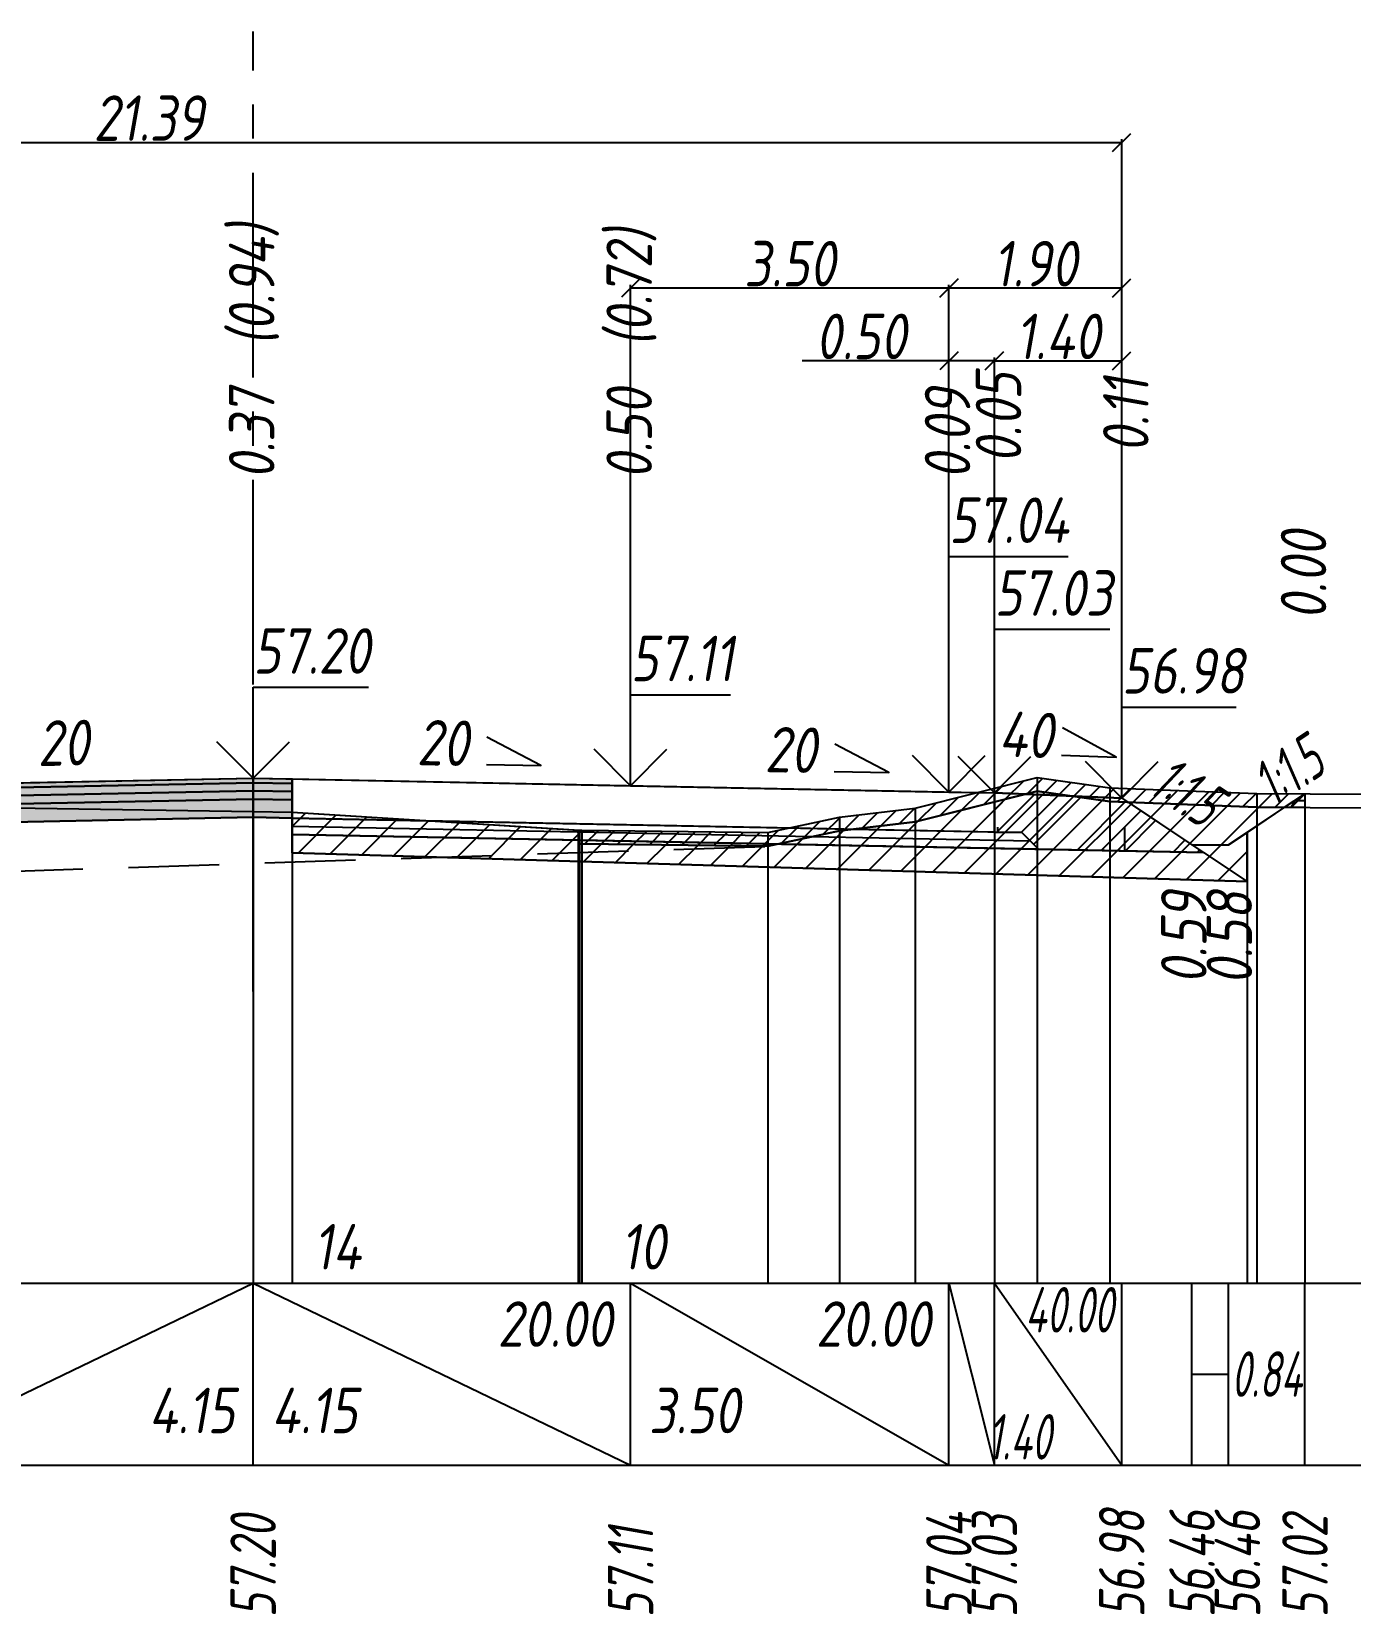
# Model space of a CAD drawing. Extents: x -717 to 1451, y -133302 to 233.
# Drawn here: x 163.4 to 235.9, y -78263.2 to -78176.2 of the extents above; entities that cross this region are included whole.
import ezdxf
from ezdxf.enums import TextEntityAlignment as Align

# ---------------------------------------------------------------- set-up
doc = ezdxf.new("R2010")
doc.units = 0
doc.linetypes.add('осевая2', pattern=[1.125, 0.75, -0.125, 0.125, -0.125])
doc.linetypes.add('штриховая', pattern=[0.75, 0.5, -0.25])
for name, color, linetype in [('Интерполированный поперечник', 2, 'Continuous'), ('Код_514', 1, 'Continuous'), ('Контур_0', 7, 'Continuous'), ('Контур_2521', 7, 'Continuous'), ('Контур_2564', 7, 'Continuous'), ('Контур_2660', 7, 'Continuous'), ('Контур_2665', 7, 'Continuous'), ('Контур_400', 7, 'Continuous'), ('Контур_508', 7, 'Continuous'), ('Контур_512', 7, 'Continuous'), ('Контур_513', 7, 'Continuous'), ('Красный поперечник', 1, 'Continuous'), ('Объём_2501', 7, 'Continuous'), ('Объём_2564', 7, 'Continuous'), ('Объём_2650', 7, 'Continuous'), ('Объём_2660', 7, 'Continuous'), ('Объём_2661', 7, 'Continuous'), ('Объём_2662', 7, 'Continuous'), ('Объём_2663', 7, 'Continuous'), ('Объём_2664', 7, 'Continuous'), ('Объём_2665', 7, 'Continuous'), ('Объём_2666', 7, 'Continuous'), ('Объём_2753', 7, 'Continuous'), ('Ось', 1, 'осевая2'), ('Откосы', 7, 'Continuous'), ('Отметки покрытия', 7, 'Continuous'), ('Рабочие отметки', 7, 'Continuous'), ('Рабочие отметки доп.', 7, 'Continuous'), ('Слои выравнивания', 7, 'Continuous'), ('Таблица', 7, 'Continuous'), ('Уклоны проезжей части', 7, 'Continuous'), ('Черный поперечник', 3, 'Continuous')]:
    doc.layers.add(name, color=color, linetype=linetype)
for name, color, linetype, true_color in [('Контур_2540', 2, 'Continuous', 0xffff00), ('Контур_2560', 2, 'Continuous', 0xffff00), ('Контур_2561', 7, 'Continuous', 0xff8040), ('Контур_2562', 3, 'Continuous', 0x00ff00), ('Контур_2563', 7, 'Continuous', 0xff8000), ('Контур_2570', 7, 'Continuous', 0x80ff00), ('Контур_2725', 7, 'Continuous', 0x323232), ('Контур_2736', 4, 'Continuous', 0x00ffff), ('Контур_2760', 7, 'Continuous', 0x323232), ('Контур_2761', 7, 'Continuous', 0x323232), ('Контур_2762', 7, 'Continuous', 0x323232), ('Контур_2763', 7, 'Continuous', 0x323232), ('Контур_402', 7, 'Continuous', 0xff6464), ('Контур_703', 4, 'Continuous', 0x00ffff), ('Контур_707', 4, 'Continuous', 0x00ffff), ('Контур_720', 131, 'Continuous', 0xaaffff), ('Объём_2500', 7, 'Continuous', 0xc0c0c0), ('Объём_2520', 7, 'Continuous', 0x80ffff), ('Объём_2540', 2, 'Continuous', 0xffff00), ('Объём_2560', 2, 'Continuous', 0xffff00), ('Объём_2561', 7, 'Continuous', 0xff8040), ('Объём_2562', 3, 'Continuous', 0x00ff00), ('Объём_2563', 7, 'Continuous', 0xff8000), ('Объём_2570', 7, 'Continuous', 0x80ff00), ('Объём_2580', 3, 'Continuous', 0x00ff00), ('Объём_2600', 7, 'Continuous', 0x808000), ('Объём_2746', 2, 'Continuous', 0xffff00)]:
    doc.layers.add(name, color=color, linetype=linetype, true_color=true_color)
doc.styles.get("Standard").update_dxf_attribs({"font": 'txt', "height": 2.5})
doc.styles.add('М', font='romand.shx', dxfattribs={"width": 0.8, "oblique": 10, "height": 2.5})
doc.dimstyles.get("Standard").update_dxf_attribs({"dimtxt": 0.18, "dimasz": 0.18, "dimexe": 0.18, "dimexo": 0.0625, "dimgap": 0.09, "dimtad": 0, "dimtih": 1, "dimtoh": 1, "dimdec": 4, "dimzin": 0, "dimdsep": 46, "dimtxsty": 'Standard', "dimcen": 0.09, "dimadec": 0, "dimazin": 0, "dimtfac": 1, "dimtdec": 4, "dimtofl": 0, "dimtmove": 0, "dimatfit": 3, "dimfxl": 1, "dimtolj": 1, "dimtzin": 0, "dimarcsym": 0})

# ---------------------------------------------------------------- blocks, each defined once
blk = doc.blocks.new('_Oblique')
at = {"color": 0, "linetype": 'ByBlock', "lineweight": -2}
blk.add_line((-0.5, -0.5), (0.5, 0.5), dxfattribs=at)
blk = doc.blocks.new('*D3181')
at = {"color": 0, "lineweight": -2, "transparency": 16777216}
for p, q in [((216.346, -78218.059), (216.346, -78194.127)), ((216.346, -78194.307), (223.346, -78194.307)), ((223.346, -78218.339), (223.346, -78194.127))]:
    blk.add_line(p, q, dxfattribs=at)
at = {"layer": 'Defpoints', "color": 0, "transparency": 16777216}
for p in [(223.346, -78194.307), (216.346, -78218.122), (223.346, -78218.402)]:
    blk.add_point(p, dxfattribs=at)
at = {"color": 0, "lineweight": -2, "transparency": 16777216, "rotation": 180}
blk.add_blockref('_Oblique', (216.346, -78194.307), dxfattribs=at)
at = {"color": 0, "lineweight": -2, "transparency": 16777216}
blk.add_blockref('_Oblique', (223.346, -78194.307), dxfattribs=at)
at = {"color": 0, "transparency": 16777216, "insert": (219.846, -78192.967), "char_height": 2.5, "width": 0.69, "attachment_point": 5, "style": 'М'}
blk.add_mtext('\\A1;1.40', dxfattribs=at)
blk = doc.blocks.new('*D3183')
at = {"color": 0, "lineweight": -2, "transparency": 16777216}
for p, q in [((213.846, -78194.307), (205.784, -78194.307)), ((213.846, -78218.009), (213.846, -78194.127)), ((216.346, -78194.307), (213.846, -78194.307)), ((216.346, -78218.059), (216.346, -78194.127))]:
    blk.add_line(p, q, dxfattribs=at)
at = {"layer": 'Defpoints', "color": 0, "transparency": 16777216}
for p in [(216.346, -78194.307), (213.846, -78218.072), (216.346, -78218.122)]:
    blk.add_point(p, dxfattribs=at)
at = {"color": 0, "lineweight": -2, "transparency": 16777216, "rotation": 180}
blk.add_blockref('_Oblique', (213.846, -78194.307), dxfattribs=at)
at = {"color": 0, "lineweight": -2, "transparency": 16777216}
blk.add_blockref('_Oblique', (216.346, -78194.307), dxfattribs=at)
at = {"color": 0, "transparency": 16777216, "insert": (209.011, -78192.967), "char_height": 2.5, "width": 0.72, "attachment_point": 5, "style": 'М'}
blk.add_mtext('\\A1;0.50', dxfattribs=at)
blk = doc.blocks.new('*D3185')
at = {"color": 0, "lineweight": -2, "transparency": 16777216}
for p, q in [((196.346, -78217.659), (196.346, -78190.127)), ((213.846, -78190.307), (196.346, -78190.307)), ((213.846, -78218.009), (213.846, -78190.127))]:
    blk.add_line(p, q, dxfattribs=at)
at = {"layer": 'Defpoints', "color": 0, "transparency": 16777216}
for p in [(196.346, -78190.307), (196.346, -78217.722), (213.846, -78218.072)]:
    blk.add_point(p, dxfattribs=at)
at = {"color": 0, "lineweight": -2, "transparency": 16777216, "rotation": 180}
blk.add_blockref('_Oblique', (196.346, -78190.307), dxfattribs=at)
at = {"color": 0, "lineweight": -2, "transparency": 16777216}
blk.add_blockref('_Oblique', (213.846, -78190.307), dxfattribs=at)
at = {"color": 0, "transparency": 16777216, "insert": (205.096, -78188.967), "char_height": 2.5, "width": 0.75, "attachment_point": 5, "style": 'М'}
blk.add_mtext('\\A1;3.50', dxfattribs=at)
blk = doc.blocks.new('*D3186')
at = {"color": 0, "lineweight": -2, "transparency": 16777216}
for p, q in [((213.846, -78218.009), (213.846, -78190.127)), ((223.346, -78190.307), (213.846, -78190.307)), ((223.346, -78218.339), (223.346, -78190.127))]:
    blk.add_line(p, q, dxfattribs=at)
at = {"layer": 'Defpoints', "color": 0, "transparency": 16777216}
for p in [(213.846, -78190.307), (213.846, -78218.072), (223.346, -78218.402)]:
    blk.add_point(p, dxfattribs=at)
at = {"color": 0, "lineweight": -2, "transparency": 16777216, "rotation": 180}
blk.add_blockref('_Oblique', (213.846, -78190.307), dxfattribs=at)
at = {"color": 0, "lineweight": -2, "transparency": 16777216}
blk.add_blockref('_Oblique', (223.346, -78190.307), dxfattribs=at)
at = {"color": 0, "transparency": 16777216, "insert": (218.596, -78188.967), "char_height": 2.5, "width": 0.69, "attachment_point": 5, "style": 'М'}
blk.add_mtext('\\A1;1.90', dxfattribs=at)
blk = doc.blocks.new('*D3188')
at = {"color": 0, "lineweight": -2, "transparency": 16777216}
for p, q in [((116.373, -78218.551), (116.373, -78182.127)), ((223.346, -78218.339), (223.346, -78182.127)), ((116.373, -78182.307), (223.346, -78182.307))]:
    blk.add_line(p, q, dxfattribs=at)
at = {"layer": 'Defpoints', "color": 0, "transparency": 16777216}
for p in [(223.346, -78182.307), (116.373, -78218.614), (223.346, -78218.402)]:
    blk.add_point(p, dxfattribs=at)
at = {"color": 0, "lineweight": -2, "transparency": 16777216, "rotation": 180}
blk.add_blockref('_Oblique', (116.373, -78182.307), dxfattribs=at)
at = {"color": 0, "lineweight": -2, "transparency": 16777216}
blk.add_blockref('_Oblique', (223.346, -78182.307), dxfattribs=at)
at = {"color": 0, "transparency": 16777216, "insert": (169.86, -78180.967), "char_height": 2.5, "width": 0.9, "attachment_point": 5, "style": 'М'}
blk.add_mtext('\\A1;21.39', dxfattribs=at)

msp = doc.modelspace()

# ---------------------------------------------------------------- hatches: boundary and pattern name
at = {"transparency": 33554681}
h = msp.add_hatch(dxfattribs=at)
h.set_pattern_fill('ANGLE', color=256)
h.set_pattern_definition([(0, (0, 0), (0, 6.985), [5.08, -1.905]), (90, (0, 0), (-6.985, 4e-16), [5.08, -1.905])])
h.paths.add_polyline_path([(217.846, -78220.239), (216.346, -78220.209), (216.346, -78218.059), (223.346, -78218.339), (227.846, -78221.339), (218.765, -78221.157)])
at = {"layer": 'Объём_2563'}
h = msp.add_hatch(dxfattribs=at)
h.set_pattern_fill('ANSI31', color=256, scale=0.3)
h.paths.add_polyline_path([(217.846, -78220.239), (216.346, -78220.209), (216.346, -78218.059), (223.346, -78218.339), (227.846, -78221.339), (218.765, -78221.157)])
at = {"layer": 'Объём_2570'}
h = msp.add_hatch(dxfattribs=at)
h.set_pattern_fill('ANSI31', color=256, scale=0.2)
h.paths.add_polyline_path([(233.417, -78218.856), (230.768, -78218.841), (222.692, -78218.536), (218.697, -78217.968), (211.994, -78219.653), (207.834, -78220.14), (203.883, -78220.99), (193.66, -78220.862), (193.539, -78220.862), (193.539, -78220.112), (193.66, -78220.112), (203.883, -78220.24), (207.834, -78219.39), (211.994, -78218.903), (218.697, -78217.218), (222.692, -78217.786), (230.768, -78218.091), (233.417, -78218.106)])
at = {"layer": 'Объём_2600'}
h = msp.add_hatch(dxfattribs=at)
h.set_pattern_fill('ANSI31', color=6, scale=0.4)
h.paths.add_polyline_path([(230.238, -78220.225), (230.238, -78222.933), (177.737, -78221.358), (177.737, -78219.117), (193.539, -78220.112), (193.539, -78220.862), (193.66, -78220.862), (203.883, -78220.99), (207.834, -78220.14), (211.994, -78219.653), (218.697, -78217.968), (222.692, -78218.536), (230.768, -78218.841), (232.302, -78218.849)])
h = msp.add_hatch(dxfattribs=at)
h.set_pattern_fill('HONEY', color=5, scale=0.3)
h.paths.add_polyline_path([(232.302, -78218.849), (233.417, -78218.106), (233.417, -78218.856)])
at = {"layer": 'Слои выравнивания'}
for color, points in [(2, [(128.456, -78218.187), (128.484, -78218.186), (137.346, -78218.009), (152.825, -78217.7), (154.846, -78217.659), (156.104, -78217.634), (175.596, -78217.244), (175.596, -78217.494), (156.104, -78217.884), (154.846, -78217.909), (152.825, -78217.95), (137.346, -78218.259), (128.484, -78218.436), (128.456, -78218.437)]), (3, [(128.456, -78218.437), (128.484, -78218.436), (137.346, -78218.259), (152.825, -78217.95), (154.846, -78217.909), (156.104, -78217.884), (175.596, -78217.494), (175.596, -78217.944), (156.104, -78218.334), (154.846, -78218.359), (152.825, -78218.4), (137.346, -78218.709), (128.484, -78218.886), (128.456, -78218.887)]), (4, [(128.456, -78218.887), (128.484, -78218.886), (137.346, -78218.709), (152.825, -78218.4), (154.846, -78218.359), (156.104, -78218.334), (175.596, -78217.944), (175.596, -78218.394), (156.104, -78218.784), (154.846, -78218.809), (152.825, -78218.85), (137.346, -78219.159), (128.484, -78219.336), (128.456, -78219.337)]), (2, [(175.596, -78217.244), (177.737, -78217.287), (177.737, -78217.537), (175.596, -78217.494)]), (3, [(175.596, -78217.494), (177.737, -78217.537), (177.737, -78217.987), (175.596, -78217.944)]), (4, [(175.596, -78217.944), (177.737, -78217.987), (177.737, -78218.437), (175.596, -78218.394)]), (5, [(128.456, -78219.337), (128.484, -78219.336), (137.346, -78219.159), (152.825, -78218.85), (154.846, -78218.809), (156.104, -78218.784), (175.596, -78218.394), (175.596, -78219.394), (156.104, -78219.784), (154.846, -78219.809), (152.825, -78219.85), (137.346, -78220.159), (128.484, -78220.336), (128.456, -78220.337)]), (5, [(175.596, -78218.394), (177.737, -78218.437), (177.737, -78219.437), (175.596, -78219.394)])]:
    msp.add_hatch(color=color, dxfattribs=at).paths.add_polyline_path(points)

# ---------------------------------------------------------------- linework, layer by layer
at = {"layer": 'Интерполированный поперечник', "linetype": 'штриховая', "ltscale": 10, "flags": 128}
msp.add_lwpolyline([(93.781, -78224.637), (203.883, -78220.99)], dxfattribs=at)
at = {"layer": 'Код_514'}
for p, q in [((154.846, -78255), (175.596, -78245)), ((175.596, -78255), (175.596, -78245)), ((175.596, -78245), (196.346, -78255)), ((196.346, -78255), (196.346, -78245)), ((196.346, -78245), (213.846, -78255)), ((213.846, -78255), (213.846, -78245)), ((213.846, -78245), (216.346, -78255)), ((216.346, -78255), (216.346, -78245)), ((216.346, -78245), (223.346, -78255)), ((223.346, -78255), (223.346, -78245)), ((227.207, -78255), (227.207, -78245)), ((229.207, -78255), (229.207, -78245)), ((233.417, -78255), (233.417, -78245)), ((227.207, -78250), (229.207, -78250))]:
    msp.add_line(p, q, dxfattribs=at)
at = {"layer": 'Контур_0', "color": 18, "true_color": 0x000000, "flags": 128}
for points in [[(177.737, -78217.287), (216.346, -78218.059), (216.346, -78220.209), (177.737, -78219.437), (177.737, -78217.287), (177.737, -78217.287)], [(196.346, -78219.809), (217.846, -78220.239), (218.765, -78221.157), (177.737, -78220.337), (177.737, -78219.437), (196.346, -78219.809), (196.346, -78219.809)], [(216.346, -78220.209), (217.846, -78220.239), (218.765, -78221.157), (227.846, -78221.339)]]:
    msp.add_lwpolyline(points, dxfattribs=at)
at = {"layer": 'Контур_2521', "color": 18, "true_color": 0x000000, "flags": 128}
msp.add_lwpolyline([(177.737, -78219.887), (218.306, -78220.698)], dxfattribs=at)
at = {"layer": 'Контур_2540', "flags": 128}
msp.add_lwpolyline([(177.737, -78220.337), (227.846, -78221.339), (230.238, -78222.933), (177.737, -78221.358), (177.737, -78220.337), (177.737, -78220.337)], dxfattribs=at)
at = {"layer": 'Контур_2560', "flags": 128}
msp.add_lwpolyline([(216.346, -78218.059), (223.346, -78218.339), (223.346, -78218.339), (223.346, -78218.339)], dxfattribs=at)
at = {"layer": 'Контур_2561', "flags": 128}
msp.add_lwpolyline([(216.346, -78218.059), (216.346, -78218.059), (223.346, -78218.339), (223.346, -78218.339), (216.346, -78218.059)], dxfattribs=at)
at = {"layer": 'Контур_2562', "flags": 128}
msp.add_lwpolyline([(223.346, -78218.339), (223.346, -78218.339), (223.346, -78218.339), (223.346, -78218.339), (223.346, -78218.339)], dxfattribs=at)
at = {"layer": 'Контур_2563', "flags": 128}
msp.add_lwpolyline([(217.846, -78220.239), (216.346, -78220.209), (216.346, -78218.059), (223.346, -78218.339), (227.846, -78221.339), (218.765, -78221.157), (217.846, -78220.239), (217.846, -78220.239)], dxfattribs=at)
at = {"layer": 'Контур_2564', "flags": 128}
msp.add_lwpolyline([(216.346, -78218.059), (223.346, -78218.339)], dxfattribs=at)
at = {"layer": 'Контур_2570', "flags": 128}
msp.add_lwpolyline([(82.949, -78225.75), (93.781, -78225.387), (96.153, -78225.107), (96.153, -78225.107), (108.556, -78222.148), (108.678, -78222.129), (108.758, -78222.1), (108.758, -78221.35), (128.456, -78219.337), (152.825, -78218.734), (175.596, -78219.084), (177.737, -78219.117), (193.469, -78220.108), (193.539, -78220.112), (193.539, -78220.862), (193.66, -78220.862), (203.883, -78220.99), (207.834, -78220.14), (211.994, -78219.653), (218.697, -78217.968), (222.692, -78218.536), (230.768, -78218.841), (248.381, -78218.941), (258.417, -78218.541)], dxfattribs=at)
at = {"layer": 'Контур_2660', "flags": 128}
msp.add_lwpolyline([(177.737, -78221.358), (230.238, -78222.933)], dxfattribs=at)
at = {"layer": 'Контур_2665', "flags": 128}
msp.add_lwpolyline([(223.346, -78218.339), (223.346, -78218.339)], dxfattribs=at)
at = {"layer": 'Контур_2725', "flags": 128}
msp.add_lwpolyline([(128.456, -78220.337), (128.484, -78220.336), (137.346, -78220.159), (152.825, -78219.85), (154.846, -78219.809), (156.104, -78219.784), (175.596, -78219.394), (177.737, -78219.437)], dxfattribs=at)
at = {"layer": 'Контур_2736', "flags": 128}
msp.add_lwpolyline([(223.346, -78218.339), (223.346, -78218.339)], dxfattribs=at)
at = {"layer": 'Контур_2760', "flags": 128}
msp.add_lwpolyline([(128.456, -78218.187), (128.484, -78218.186), (137.346, -78218.009), (152.825, -78217.7), (154.846, -78217.659), (156.104, -78217.634), (175.596, -78217.244), (177.737, -78217.287)], dxfattribs=at)
at = {"layer": 'Контур_2761', "flags": 128}
msp.add_lwpolyline([(128.456, -78218.437), (128.484, -78218.436), (137.346, -78218.259), (152.825, -78217.95), (154.846, -78217.909), (156.104, -78217.884), (175.596, -78217.494), (177.737, -78217.537)], dxfattribs=at)
at = {"layer": 'Контур_2762', "flags": 128}
msp.add_lwpolyline([(128.456, -78218.887), (128.484, -78218.886), (137.346, -78218.709), (152.825, -78218.4), (154.846, -78218.359), (156.104, -78218.334), (175.596, -78217.944), (177.737, -78217.987)], dxfattribs=at)
at = {"layer": 'Контур_2763', "flags": 128}
msp.add_lwpolyline([(128.456, -78219.337), (128.484, -78219.336), (137.346, -78219.159), (152.825, -78218.85), (154.846, -78218.809), (156.104, -78218.784), (175.596, -78218.394), (177.737, -78218.437)], dxfattribs=at)
at = {"layer": 'Контур_400', "flags": 128}
for points in [[(122.512, -78218.306), (125.012, -78218.256), (125.012, -78218.256), (137.346, -78218.009), (137.346, -78218.009), (137.346, -78218.009), (137.346, -78218.009), (154.846, -78217.659), (175.596, -78217.244)], [(175.596, -78217.244), (196.346, -78217.659), (213.846, -78218.009), (213.846, -78218.009), (213.846, -78218.009), (213.846, -78218.009), (213.846, -78218.009), (213.846, -78218.009), (216.346, -78218.059)]]:
    msp.add_lwpolyline(points, dxfattribs=at)
at = {"layer": 'Контур_402', "flags": 128}
msp.add_lwpolyline([(109.274, -78223.284), (128.456, -78222.708), (128.456, -78220.337), (175.596, -78219.394), (177.737, -78219.437), (177.737, -78221.358), (230.238, -78222.933)], dxfattribs=at)
at = {"layer": 'Контур_508', "flags": 128}
msp.add_lwpolyline([(107.949, -78224.167), (109.274, -78223.284), (128.456, -78222.708), (128.456, -78220.337), (175.596, -78219.394), (177.737, -78219.437), (177.737, -78221.358), (230.238, -78222.933), (230.238, -78220.225), (233.417, -78218.106)], dxfattribs=at)
at = {"layer": 'Контур_512', "flags": 128}
msp.add_lwpolyline([(177.737, -78221.358), (230.238, -78222.933), (230.238, -78220.225), (233.417, -78218.106)], dxfattribs=at)
at = {"layer": 'Контур_513', "flags": 128}
msp.add_lwpolyline([(107.949, -78224.167), (109.274, -78223.284), (128.456, -78222.708), (128.456, -78220.337), (175.596, -78219.394), (177.737, -78219.437), (177.737, -78221.358), (230.238, -78222.933), (230.238, -78220.225), (233.417, -78218.106)], dxfattribs=at)
at = {"layer": 'Контур_703', "flags": 128}
for points in [[(223.346, -78218.339), (223.346, -78218.339)], [(223.346, -78218.339), (227.207, -78220.913)], [(223.346, -78218.339), (227.207, -78220.913)]]:
    msp.add_lwpolyline(points, dxfattribs=at)
at = {"layer": 'Контур_707', "flags": 128}
for points in [[(229.207, -78220.913), (233.067, -78218.339), (233.067, -78218.339), (233.417, -78218.106)], [(229.207, -78220.913), (233.067, -78218.339)], [(233.067, -78218.339), (233.067, -78218.339), (233.417, -78218.106)]]:
    msp.add_lwpolyline(points, dxfattribs=at)
at = {"layer": 'Контур_720', "flags": 128}
msp.add_lwpolyline([(227.207, -78220.913), (229.207, -78220.913)], dxfattribs=at)
at = {"layer": 'Красный поперечник'}
for p, q in [((154.846, -78217.659), (175.596, -78217.244)), ((175.596, -78217.244), (196.346, -78217.659)), ((196.346, -78217.659), (213.846, -78218.009)), ((213.846, -78218.009), (216.346, -78218.059)), ((216.346, -78218.059), (223.346, -78218.339)), ((223.346, -78218.339), (227.207, -78220.913)), ((229.207, -78220.913), (233.417, -78218.106)), ((233.417, -78218.106), (233.417, -78245)), ((230.238, -78220.225), (230.238, -78245)), ((177.737, -78221.358), (177.737, -78245)), ((227.207, -78220.913), (229.207, -78220.913)), ((230.238, -78222.933), (230.238, -78245))]:
    msp.add_line(p, q, dxfattribs=at)
at = {"layer": 'Объём_2500', "color": 18, "true_color": 0x000000, "flags": 128}
msp.add_lwpolyline([(177.737, -78217.287), (216.346, -78218.059), (216.346, -78220.209), (177.737, -78219.437), (177.737, -78217.287), (177.737, -78217.287)], dxfattribs=at)
at = {"layer": 'Объём_2501', "flags": 128}
for points in [[(122.512, -78218.306), (125.012, -78218.256), (125.012, -78218.256), (137.346, -78218.009), (137.346, -78218.009), (137.346, -78218.009), (137.346, -78218.009), (154.846, -78217.659), (175.596, -78217.244)], [(175.596, -78217.244), (196.346, -78217.659), (213.846, -78218.009), (213.846, -78218.009), (213.846, -78218.009), (213.846, -78218.009), (213.846, -78218.009), (213.846, -78218.009), (216.346, -78218.059)]]:
    msp.add_lwpolyline(points, dxfattribs=at)
at = {"layer": 'Объём_2520', "color": 250, "flags": 128}
msp.add_lwpolyline([(196.346, -78219.809), (217.846, -78220.239), (218.765, -78221.157), (177.737, -78220.337), (177.737, -78219.437), (196.346, -78219.809), (196.346, -78219.809)], dxfattribs=at)
at = {"layer": 'Объём_2540', "flags": 128}
msp.add_lwpolyline([(177.737, -78220.337), (227.846, -78221.339), (230.238, -78222.933), (177.737, -78221.358), (177.737, -78220.337), (177.737, -78220.337)], dxfattribs=at)
at = {"layer": 'Объём_2560', "flags": 128}
msp.add_lwpolyline([(216.346, -78218.059), (223.346, -78218.339), (223.346, -78218.339), (223.346, -78218.339)], dxfattribs=at)
at = {"layer": 'Объём_2561', "flags": 128}
msp.add_lwpolyline([(216.346, -78218.059), (216.346, -78218.059), (223.346, -78218.339), (223.346, -78218.339), (216.346, -78218.059)], dxfattribs=at)
at = {"layer": 'Объём_2562', "flags": 128}
msp.add_lwpolyline([(223.346, -78218.339), (223.346, -78218.339), (223.346, -78218.339), (223.346, -78218.339), (223.346, -78218.339)], dxfattribs=at)
at = {"layer": 'Объём_2563', "color": 250, "flags": 128}
msp.add_lwpolyline([(217.846, -78220.239), (216.346, -78220.209), (216.346, -78218.059), (223.346, -78218.339), (227.846, -78221.339), (218.765, -78221.157), (217.846, -78220.239), (217.846, -78220.239)], dxfattribs=at)
at = {"layer": 'Объём_2564', "flags": 128}
msp.add_lwpolyline([(216.346, -78218.059), (223.346, -78218.339)], dxfattribs=at)
at = {"layer": 'Объём_2570', "flags": 128}
msp.add_lwpolyline([(233.417, -78218.856), (230.768, -78218.841), (222.692, -78218.536), (218.697, -78217.968), (211.994, -78219.653), (207.834, -78220.14), (203.883, -78220.99), (193.66, -78220.862), (193.539, -78220.862), (193.539, -78220.112), (193.66, -78220.112), (203.883, -78220.24), (207.834, -78219.39), (211.994, -78218.903), (218.697, -78217.218), (222.692, -78217.786), (230.768, -78218.091), (233.417, -78218.106), (233.417, -78218.856), (233.417, -78218.856)], dxfattribs=at)
at = {"layer": 'Объём_2580', "flags": 128}
msp.add_lwpolyline([(233.067, -78218.339), (233.067, -78218.339), (233.417, -78218.106)], dxfattribs=at)
at = {"layer": 'Объём_2600', "color": 5, "flags": 128}
msp.add_lwpolyline([(232.302, -78218.849), (233.417, -78218.106), (233.417, -78218.856), (232.302, -78218.849), (232.302, -78218.849)], dxfattribs=at)
at = {"layer": 'Объём_2650', "color": 6, "flags": 128}
msp.add_lwpolyline([(230.238, -78220.225), (230.238, -78222.933), (177.737, -78221.358), (177.737, -78219.117), (193.539, -78220.112), (193.539, -78220.862), (193.66, -78220.862), (203.883, -78220.99), (207.834, -78220.14), (211.994, -78219.653), (218.697, -78217.968), (222.692, -78218.536), (230.768, -78218.841), (232.302, -78218.849), (230.238, -78220.225), (230.238, -78220.225)], dxfattribs=at)
at = {"layer": 'Объём_2660', "flags": 128}
msp.add_lwpolyline([(177.737, -78221.358), (230.238, -78222.933)], dxfattribs=at)
at = {"layer": 'Объём_2661', "flags": 128}
msp.add_lwpolyline([(223.346, -78218.339), (227.207, -78220.913)], dxfattribs=at)
at = {"layer": 'Объём_2662', "flags": 128}
msp.add_lwpolyline([(229.207, -78220.913), (233.067, -78218.339), (233.417, -78218.106)], dxfattribs=at)
at = {"layer": 'Объём_2663', "flags": 128}
msp.add_lwpolyline([(227.207, -78220.913), (229.207, -78220.913)], dxfattribs=at)
at = {"layer": 'Объём_2664', "flags": 128}
msp.add_lwpolyline([(227.207, -78220.913), (229.207, -78220.913)], dxfattribs=at)
at = {"layer": 'Объём_2665', "flags": 128}
msp.add_lwpolyline([(223.346, -78218.339), (223.346, -78218.339)], dxfattribs=at)
at = {"layer": 'Объём_2666', "flags": 128}
msp.add_lwpolyline([(223.346, -78218.339), (223.346, -78218.339)], dxfattribs=at)
at = {"layer": 'Объём_2746', "flags": 128}
msp.add_lwpolyline([(227.207, -78220.913), (229.207, -78220.913), (230.238, -78220.225), (230.238, -78222.933), (177.737, -78221.358), (177.737, -78219.117), (193.539, -78220.112), (193.539, -78220.862), (193.66, -78220.862), (203.883, -78220.99), (207.834, -78220.14), (211.994, -78219.653), (218.063, -78218.128), (220.505, -78218.225), (222.692, -78218.536), (223.699, -78218.574), (227.207, -78220.913), (227.207, -78220.913)], dxfattribs=at)
at = {"layer": 'Объём_2753', "flags": 128}
msp.add_lwpolyline([(177.737, -78217.287), (177.737, -78217.287)], dxfattribs=at)
at = {"layer": 'Ось', "ltscale": 15}
msp.add_line((175.596, -78228.971), (175.596, -78176.215), dxfattribs=at)
at = {"layer": 'Отметки покрытия', "color": 1}
for p, q in [((213.846, -78218.009), (213.846, -78205.059)), ((213.846, -78205.059), (220.396, -78205.059)), ((216.346, -78218.059), (216.346, -78209.059)), ((216.346, -78209.059), (222.696, -78209.059)), ((175.596, -78217.244), (175.596, -78212.244)), ((175.596, -78212.244), (181.946, -78212.244)), ((196.346, -78217.659), (196.346, -78212.659)), ((196.346, -78212.659), (201.846, -78212.659)), ((223.346, -78218.339), (223.346, -78213.339)), ((223.346, -78213.339), (229.646, -78213.339)), ((175.596, -78217.244), (173.596, -78215.244)), ((175.596, -78217.244), (177.596, -78215.244)), ((196.346, -78217.659), (194.346, -78215.659)), ((196.346, -78217.659), (198.346, -78215.659)), ((213.846, -78218.009), (211.846, -78216.009)), ((213.846, -78218.009), (215.846, -78216.009)), ((216.346, -78218.059), (214.346, -78216.059)), ((216.346, -78218.059), (218.346, -78216.059)), ((223.346, -78218.339), (221.346, -78216.339)), ((223.346, -78218.339), (225.346, -78216.339))]:
    msp.add_line(p, q, dxfattribs=at)
at = {"layer": 'Слои выравнивания'}
for p, q in [((175.596, -78217.244), (175.596, -78245)), ((177.737, -78217.287), (177.737, -78245)), ((216.346, -78218.059), (216.346, -78245))]:
    msp.add_line(p, q, dxfattribs=at)
at = {"layer": 'Слои выравнивания', "color": 2, "flags": 128}
for points in [[(128.456, -78218.187), (128.484, -78218.186), (137.346, -78218.009), (152.825, -78217.7), (154.846, -78217.659), (156.104, -78217.634), (175.596, -78217.244), (175.596, -78217.494), (156.104, -78217.884), (154.846, -78217.909), (152.825, -78217.95), (137.346, -78218.259), (128.484, -78218.436), (128.456, -78218.437)], [(175.596, -78217.244), (177.737, -78217.287), (177.737, -78217.537), (175.596, -78217.494)]]:
    msp.add_lwpolyline(points, close=True, dxfattribs=at)
at = {"layer": 'Слои выравнивания', "color": 3, "flags": 128}
for points in [[(128.456, -78218.437), (128.484, -78218.436), (137.346, -78218.259), (152.825, -78217.95), (154.846, -78217.909), (156.104, -78217.884), (175.596, -78217.494), (175.596, -78217.944), (156.104, -78218.334), (154.846, -78218.359), (152.825, -78218.4), (137.346, -78218.709), (128.484, -78218.886), (128.456, -78218.887)], [(175.596, -78217.494), (177.737, -78217.537), (177.737, -78217.987), (175.596, -78217.944)]]:
    msp.add_lwpolyline(points, close=True, dxfattribs=at)
at = {"layer": 'Слои выравнивания', "color": 4, "flags": 128}
for points in [[(128.456, -78218.887), (128.484, -78218.886), (137.346, -78218.709), (152.825, -78218.4), (154.846, -78218.359), (156.104, -78218.334), (175.596, -78217.944), (175.596, -78218.394), (156.104, -78218.784), (154.846, -78218.809), (152.825, -78218.85), (137.346, -78219.159), (128.484, -78219.336), (128.456, -78219.337)], [(175.596, -78217.944), (177.737, -78217.987), (177.737, -78218.437), (175.596, -78218.394)]]:
    msp.add_lwpolyline(points, close=True, dxfattribs=at)
at = {"layer": 'Слои выравнивания', "color": 5, "flags": 128}
for points in [[(128.456, -78219.337), (128.484, -78219.336), (137.346, -78219.159), (152.825, -78218.85), (154.846, -78218.809), (156.104, -78218.784), (175.596, -78218.394), (175.596, -78219.394), (156.104, -78219.784), (154.846, -78219.809), (152.825, -78219.85), (137.346, -78220.159), (128.484, -78220.336), (128.456, -78220.337)], [(175.596, -78218.394), (177.737, -78218.437), (177.737, -78219.437), (175.596, -78219.394)]]:
    msp.add_lwpolyline(points, close=True, dxfattribs=at)
at = {"layer": 'Таблица'}
for p, q in [((82.949, -78245), (258.417, -78245)), ((82.949, -78255), (258.417, -78255))]:
    msp.add_line(p, q, dxfattribs=at)
at = {"layer": 'Уклоны проезжей части', "color": 1, "flags": 128}
for points in [[(188.419, -78216.499), (191.418, -78216.559), (188.449, -78214.999)], [(220.037, -78215.977), (223.034, -78216.097), (220.097, -78214.478)], [(207.544, -78216.881), (210.543, -78216.941), (207.574, -78215.382)]]:
    msp.add_lwpolyline(points, dxfattribs=at)
at = {"layer": 'Черный поперечник', "color": 7}
for p, q in [((218.697, -78217.218), (218.697, -78245)), ((222.692, -78217.786), (222.692, -78245)), ((230.768, -78218.091), (230.768, -78245)), ((175.596, -78219.084), (175.596, -78245)), ((177.737, -78219.117), (177.737, -78245)), ((207.834, -78219.39), (207.834, -78245)), ((211.994, -78218.903), (211.994, -78245)), ((193.469, -78220.108), (193.469, -78245)), ((193.539, -78220.112), (193.539, -78245)), ((193.66, -78220.112), (193.66, -78245)), ((203.883, -78220.24), (203.883, -78245))]:
    msp.add_line(p, q, dxfattribs=at)
at = {"layer": 'Черный поперечник', "flags": 128}
msp.add_lwpolyline([(82.949, -78225), (93.781, -78224.637), (96.153, -78224.357), (108.556, -78221.398), (108.678, -78221.379), (108.758, -78221.35), (128.456, -78219.337), (152.825, -78218.734), (175.596, -78219.084), (177.737, -78219.117), (193.469, -78220.108), (193.539, -78220.112), (193.66, -78220.112), (203.883, -78220.24), (207.834, -78219.39), (211.994, -78218.903), (218.697, -78217.218), (222.692, -78217.786), (230.768, -78218.091), (248.381, -78218.191), (258.417, -78217.791)], dxfattribs=at)

# ---------------------------------------------------------------- texts
at = {"layer": 'Код_514', "style": 'М', "oblique": 10}
for s, width, p in [('40.00', 0.6, (222.88, -78245.216)), ('20.00', 0.8, (195.346, -78246)), ('20.00', 0.8, (212.846, -78246))]:
    msp.add_text(s, height=2.5, dxfattribs=dict(at, width=width)).set_placement(p, align=Align.TOP_RIGHT)
at = {"layer": 'Код_514', "style": 'М', "oblique": 10, "width": 0.6}
msp.add_text('0.84', height=2.5, dxfattribs=at).set_placement((231.312, -78250), align=Align.MIDDLE_CENTER)
at = {"layer": 'Код_514', "style": 'М', "oblique": 10, "width": 0.8}
msp.add_text('4.15', height=2.5, dxfattribs=at).set_placement((174.596, -78254), align=Align.BOTTOM_RIGHT)
at = {"layer": 'Код_514', "style": 'М', "oblique": 10}
for s, width, p in [('4.15', 0.8, (176.596, -78254)), ('3.50', 0.8, (197.346, -78254)), ('1.40', 0.6, (215.975, -78255.449))]:
    msp.add_text(s, height=2.5, dxfattribs=dict(at, width=width)).set_placement(p, align=Align.BOTTOM_LEFT)
at = {"layer": 'Код_514', "style": 'М', "oblique": 10, "width": 0.7}
for s, p in [('57.20', (175.596, -78263.382)), ('57.04', (213.846, -78263.382)), ('57.03', (216.346, -78263.382)), ('56.98', (223.346, -78263.382)), ('56.46', (227.207, -78263.382)), ('56.46', (229.707, -78263.382)), ('57.02', (233.417, -78263.382)), ('57.11', (196.346, -78263.382))]:
    msp.add_text(s, height=2.5, rotation=90, dxfattribs=at).set_placement(p, align=Align.MIDDLE_LEFT)
at = {"layer": 'Откосы', "color": 1, "style": 'М', "oblique": 10}
for s, rotation, width, p in [('40', 357.70938, 0.8, (218.015, -78216.854)), ('20', 1.14576, 0.8, (165.201, -78217.308)), ('20', 358.85423, 0.8, (185.991, -78217.308)), ('20', 358.85423, 0.8, (205.116, -78217.691)), ('1:1.5', 33.69007, 0.6, (233.618, -78218.491)), ('1:1.5', 326.30994, 0.6, (225.831, -78219.65))]:
    msp.add_text(s, height=2.5, rotation=rotation, dxfattribs=dict(at, width=width)).set_placement(p, align=Align.BOTTOM_CENTER)
at = {"layer": 'Отметки покрытия', "color": 1, "style": 'М', "oblique": 10, "width": 0.8}
for s, p in [('57.04', (213.846, -78205.067)), ('57.03', (216.346, -78209.067)), ('57.20', (175.596, -78212.252)), ('57.11', (196.346, -78212.667)), ('56.98', (223.346, -78213.347))]:
    msp.add_text(s, height=2.5, dxfattribs=at).set_placement(p, align=Align.BOTTOM_LEFT)
at = {"layer": 'Рабочие отметки', "color": 1, "style": 'М', "oblique": 10, "width": 0.8}
for s, p in [('0.05', (216.571, -78194.944)), ('0.11', (223.571, -78195.224)), ('0.59', (226.759, -78223.468)), ('0.58', (229.259, -78223.468))]:
    msp.add_text(s, height=2.5, rotation=90, dxfattribs=at).set_placement(p, align=Align.MIDDLE_RIGHT)
for s, p in [('0.37', (175.518, -78200.809)), ('0.50', (196.268, -78200.809)), ('0.09', (213.768, -78200.809)), ('0.00', (233.339, -78208.537))]:
    msp.add_text(s, height=2.5, rotation=90, dxfattribs=at).set_placement(p, align=Align.MIDDLE_LEFT)
at = {"layer": 'Рабочие отметки доп.', "color": 1, "style": 'М', "oblique": 10, "width": 0.8}
for s, p in [('(0.94)', (175.518, -78193.459)), ('(0.72)', (196.268, -78193.509))]:
    msp.add_text(s, height=2.5, rotation=90, dxfattribs=at).set_placement(p, align=Align.MIDDLE_LEFT)
at = {"layer": 'Слои выравнивания', "style": 'М', "oblique": 10, "width": 0.8}
for s, p in [('14', (180.227, -78245)), ('10', (197.042, -78245))]:
    msp.add_text(s, height=2.5, dxfattribs=at).set_placement(p, align=Align.BOTTOM_CENTER)

# ---------------------------------------------------------------- dimensions: what is measured, and where the dimension line sits
at = {"color": 5}
for base, p1, picture, middle in [((223.346, -78182.307), (116.373, -78218.614), '*D3188', (169.86, -78180.967)), ((223.346, -78194.307), (216.346, -78218.122), '*D3181', (219.846, -78192.967))]:
    dim = msp.add_linear_dim(base=base, p1=p1, p2=(223.346, -78218.402), angle=180, dimstyle='Standard', override={"dimtxt": 2.5, "dimasz": 1, "dimtad": 1, "dimdec": 2, "dimlfac": 0.2, "dimtxsty": 'М', "dimblk1": 'Oblique', "dimblk2": 'Oblique', "dimsah": 1}, dxfattribs=at)
    dim.commit()
    dim.dimension.update_dxf_attribs({"geometry": picture, "text_midpoint": middle})
for base, p1, p2, picture, middle in [((196.346, -78190.307), (213.846, -78218.072), (196.346, -78217.722), '*D3185', (205.096, -78188.967)), ((213.846, -78190.307), (223.346, -78218.402), (213.846, -78218.072), '*D3186', (218.596, -78188.967))]:
    dim = msp.add_linear_dim(base=base, p1=p1, p2=p2, dimstyle='Standard', override={"dimtxt": 2.5, "dimasz": 1, "dimtad": 1, "dimdec": 2, "dimlfac": 0.2, "dimtxsty": 'М', "dimblk1": 'Oblique', "dimblk2": 'Oblique', "dimsah": 1}, dxfattribs=at)
    dim.commit()
    dim.dimension.update_dxf_attribs({"geometry": picture, "text_midpoint": middle})
dim = msp.add_linear_dim(base=(216.346, -78194.307), p1=(213.846, -78218.072), p2=(216.346, -78218.122), angle=180, dimstyle='Standard', override={"dimtxt": 2.5, "dimasz": 1, "dimtad": 1, "dimdec": 2, "dimlfac": 0.2, "dimtxsty": 'М', "dimblk1": 'Oblique', "dimblk2": 'Oblique', "dimsah": 1}, dxfattribs=at)
dim.commit()
dim.dimension.update_dxf_attribs({"geometry": '*D3183', "text_midpoint": (209.011, -78194.307), "dimtype": 160})

doc.saveas('drawing.dxf')
